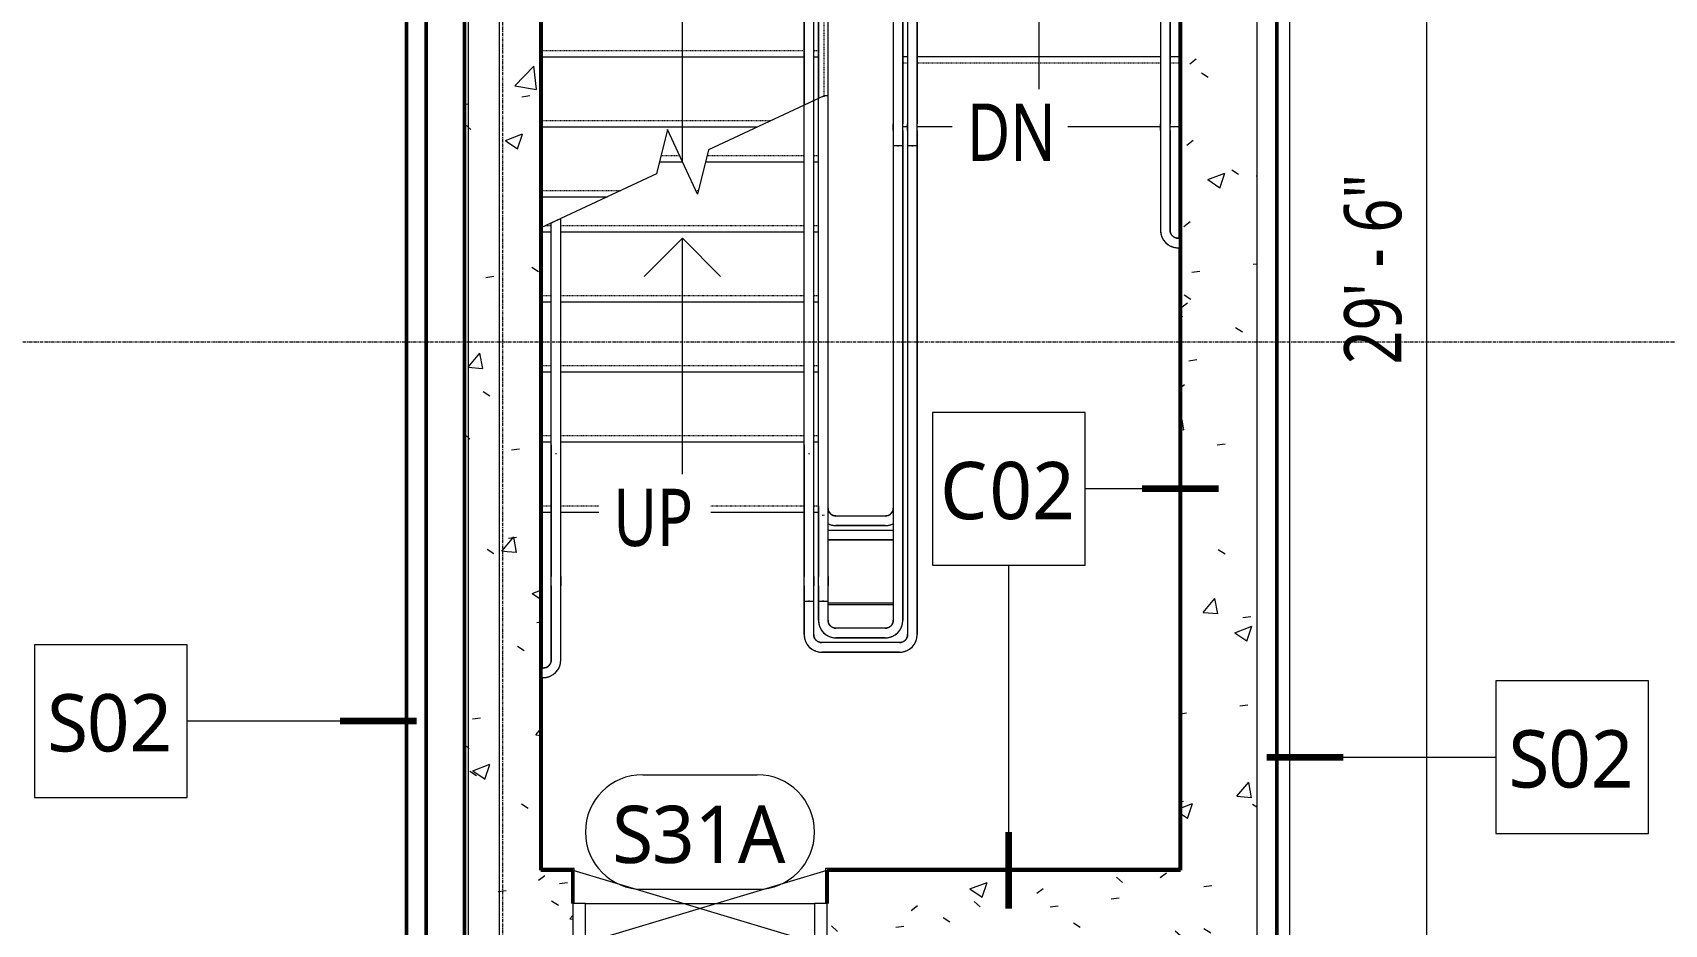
# Model space of a CAD drawing. Header units: inches. Extents: x -1548 to 1644, y -860 to 924.
# Drawn here: x 421.1 to 677.5, y -244 to -104 of the extents above; entities that cross this region are included whole.
import ezdxf

# ---------------------------------------------------------------- set-up
doc = ezdxf.new("R2010")
doc.units = ezdxf.units.IN
doc.header["$MEASUREMENT"] = 0
doc.linetypes.add('Grid Line', pattern=[0.875, 0.5, -0.125, 0.125, -0.125])
doc.linetypes.add('Overhead 1_16_', pattern=[0.101562, 0.0625, -0.039062])
for name, color, linetype, lineweight in [('A-ANNO-DIMS', 211, 'Continuous', 9), ('A-ANNO-DIMS-96', 211, 'Continuous', 9), ('A-DOOR', 31, 'Continuous', 13), ('A-DOOR-FRAM', 31, 'Continuous', 20), ('A-DOOR-IDEN', 31, 'Continuous', 9), ('A-FLOR', 192, 'Continuous', 13), ('A-FLOR-HRAL', 11, 'Continuous', 9), ('A-FLOR-OTLN', 51, 'Continuous', 13), ('A-GENM', 13, 'Continuous', 9), ('A-WALL', 113, 'Continuous', 13), ('A-WALL-IDEN', 211, 'Continuous', 9), ('A-WALL-PATT', 111, 'Continuous', 13), ('E-ARBL-BNDY', 71, 'Continuous', 9), ('S-GRID', 1, 'Continuous', 9), ('S-STRS', 31, 'Continuous', 9), ('S-STRS-ANNO', 31, 'Continuous', 9), ('S-STRS-IDEN', 31, 'Continuous', 9), ('S-STRS-MBND', 31, 'Overhead 1_16_', 9)]:
    doc.layers.add(name, color=color, linetype=linetype, lineweight=lineweight)
doc.styles.add('Trebuchet MS', font='trebuc.ttf', dxfattribs={"width": 0.8, "height": 9})
doc.styles.add('Trebuchet MS_1', font='trebuc.ttf', dxfattribs={"height": 9})
doc.dimstyles.new('Linear_-_3_32__Trebuchet_MS', dxfattribs={"dimscale": 12, "dimtxt": 9.278558, "dimasz": 0.375, "dimexe": 0.5, "dimexo": 0.5, "dimgap": 0.125, "dimtad": 1, "dimdec": 4, "dimrnd": 0.0625, "dimzin": 3, "dimdsep": 46, "dimlunit": 4, "dimtxsty": 'Trebuchet MS', "dimblk1": 'OBLIQUE', "dimblk2": 'OBLIQUE', "dimsah": 1, "dimcen": 0.09, "dimdle": 0.375, "dimazin": 0, "dimtfac": 1, "dimtdec": 4, "dimtix": 1, "dimtmove": 0, "dimatfit": 3, "dimfxl": 1, "dimtvp": 1, "dimfrac": 2, "dimtolj": 1, "dimtzin": 0, "dimarcsym": 2})
pattern_1 = [(50, (0, 0), (27.5427, -2.4099), [2.88, -31.68]), (355, (0, 0), (-5.3278, 28.8843), [2.304, -25.344]), (100.451, (2.295, -0.2), (22.2153, 26.4739), [2.448, -26.924]), (46.184, (0, 7.68), (40.9819, -6.3564), [4.32, -47.52]), (96.636, (3.415, 7.15), (35.8907, 37.4062), [3.671, -40.386]), (351.184, (0, 7.68), (35.891, 37.4062), [3.456, -38.016]), (21, (3.84, 5.76), (22.921, -15.4607), [2.88, -31.68]), (326, (3.84, 5.76), (9.3435, 27.8457), [2.304, -25.344]), (71.451, (5.75, 4.472), (32.2648, 12.3844), [2.448, -26.924]), (37.5, (0, 0), (0.46686, 12.7827), [1.267, -23.77, 1.267, -24.461, -25.44]), (37.5, (0, 0), (0.46686, 12.7827), [-50.765, 1.267, -24.173]), (7.5, (0, 0), (10.1016, 15.1451), [1.267, -13.402, 1.267, -23.194, -9.696]), (7.5, (0, 0), (10.1016, 15.1451), [-39.13, 1.267, -8.429]), (327.5, (-8.563, 0), (20.49916, -0.86578), [1.267, -8.333, 1.267, -28.685, -39.744]), (327.5, (-8.563, 0), (20.49916, -0.86578), [-39.552, 1.267, -38.477]), (317.5, (-12.403, 0), (22.3948, 3.8443), [1.267, -11.213, 1.267, -18.624, -28.224]), (317.5, (-12.403, 0), (22.3948, 3.8443), [-32.371, 1.267, -26.957])]

# ---------------------------------------------------------------- blocks, each defined once
blk = doc.blocks.new('GM_OpeningWall_Type - 40x88-984678-L1')
at = {"layer": 'A-GENM', "color": 7}
for p, q in [((-20, 6), (20, -6)), ((-20, -6), (20, 6))]:
    blk.add_line(p, q, dxfattribs=at)
blk = doc.blocks.new('Snowdon Towers Sample Structural_rvt-1-L1')
at = {"layer": 'A-GENM', "lineweight": 9}
blk.add_blockref('GM_OpeningWall_Type - 40x88-984678-L1', (526, -241.5), dxfattribs=at)
blk = doc.blocks.new('Snowdon Towers Sample Electrical_rvt-1-L1')
at = {"layer": 'E-ARBL-BNDY', "color": 253}
for p, q in [((494.43, 509.5), (494.43, -378.5)), ((489.62, -369.19), (489.62, 506.81)), ((618.69, -317.56), (618.69, 30.44))]:
    blk.add_line(p, q, dxfattribs=at)
blk = doc.blocks.new('Top Rail Type - Top Rail_Internal_-1693776-L1')
at = {"layer": 'A-FLOR-HRAL'}
for p, q in [((544.62, -178.35), (544.62, -178.85)), ((544.62, -178.85), (544.62, -189.37)), ((546.13, -178.85), (546.13, -178.35)), ((546.13, -189.37), (546.13, -178.85)), ((544.62, -190.82), (544.62, -193.25)), ((546.13, -193.25), (546.13, -190.82)), ((545.28, -193.25), (545.47, -193.25))]:
    blk.add_line(p, q, dxfattribs=at)
at = {"layer": 'A-FLOR-HRAL', "flags": 128}
for points in [[(545.51, -179.75), (545.38, -179.77), (545.24, -179.75)], [(544.62, -190.82), (544.62, -190.71), (544.62, -190.6), (544.62, -190.49), (544.62, -190.38), (544.62, -190.27), (544.62, -190.17), (544.62, -190.06), (544.62, -189.95), (544.62, -189.85), (544.62, -189.75), (544.62, -189.65), (544.62, -189.55), (544.62, -189.45), (544.62, -189.37)], [(546.13, -189.37), (546.13, -189.47), (546.13, -189.56), (546.13, -189.66), (546.13, -189.76), (546.13, -189.86), (546.13, -189.97), (546.13, -190.07), (546.13, -190.18), (546.13, -190.29), (546.13, -190.4), (546.13, -190.5), (546.13, -190.61), (546.13, -190.72), (546.13, -190.82)]]:
    blk.add_lwpolyline(points, dxfattribs=at)
blk = doc.blocks.new('Top Rail Type - Top Rail_Internal_-V7-L1')
at = {"layer": 'A-FLOR-HRAL'}
for p, q in [((545.5, -113.87), (544.62, -114.28)), ((544.62, -189.77), (544.62, -114.28)), ((546.13, -113.87), (545.5, -113.87)), ((546.13, -189.77), (546.13, -113.87)), ((544.62, -190.82), (544.62, -189.77)), ((544.62, -193.25), (544.62, -190.82)), ((546.13, -190.82), (546.13, -189.77)), ((546.13, -193.25), (546.13, -190.82)), ((544.62, -193.25), (546.13, -193.25))]:
    blk.add_line(p, q, dxfattribs=at)
blk = doc.blocks.new('Handrail Type - Handrail_Internal_-1693777-L1')
at = {"layer": 'A-FLOR-HRAL', "flags": 128}
for points in [[(544.62, -190.82), (544.62, -190.71), (544.62, -190.6), (544.62, -190.49), (544.62, -190.38), (544.62, -190.27), (544.62, -190.17), (544.62, -190.07)], [(546.13, -189.77), (546.13, -189.86), (546.13, -189.97), (546.13, -190.07)]]:
    blk.add_lwpolyline(points, dxfattribs=at)
blk = doc.blocks.new('Handrail Type - Handrail_Internal_-V8-L1')
at = {"layer": 'A-FLOR-HRAL'}
for p, q in [((545.5, -113.87), (544.62, -114.28)), ((546.13, -113.87), (545.5, -113.87)), ((544.62, -190.82), (544.62, -190.06)), ((546.13, -190.06), (546.13, -189.77))]:
    blk.add_line(p, q, dxfattribs=at)
blk = doc.blocks.new('Handrail Type - Handrail_Internal_-1693778-L1')
at = {"layer": 'A-FLOR-HRAL'}
for p, q in [((542.38, -168.67), (542.38, -178.85)), ((543.88, -178.85), (543.88, -168.67)), ((543.2, -170.09), (543.05, -170.09)), ((542.38, -178.85), (542.38, -189.37)), ((543.88, -189.37), (543.88, -178.85)), ((542.38, -190.82), (542.38, -193.25)), ((543.88, -193.25), (543.88, -190.82)), ((543.03, -193.25), (543.22, -193.25))]:
    blk.add_line(p, q, dxfattribs=at)
at = {"layer": 'A-FLOR-HRAL', "flags": 128}
for points in [[(542.38, -190.82), (542.38, -190.71), (542.38, -190.6), (542.38, -190.49), (542.38, -190.38), (542.38, -190.27), (542.38, -190.17), (542.38, -190.06), (542.38, -189.95), (542.38, -189.85), (542.38, -189.75), (542.38, -189.65), (542.38, -189.55), (542.38, -189.45), (542.38, -189.37)], [(543.88, -189.37), (543.88, -189.47), (543.88, -189.56), (543.88, -189.66), (543.88, -189.76), (543.88, -189.86), (543.88, -189.97), (543.88, -190.07), (543.88, -190.18), (543.88, -190.29), (543.88, -190.4), (543.88, -190.5), (543.88, -190.61), (543.88, -190.72), (543.88, -190.82)]]:
    blk.add_lwpolyline(points, dxfattribs=at)
blk = doc.blocks.new('Handrail Type - Handrail_Internal_-V9-L1')
at = {"layer": 'A-FLOR-HRAL'}
for p, q in [((543.88, -114.63), (542.38, -115.33)), ((542.38, -189.77), (542.38, -115.33)), ((543.88, -189.77), (543.88, -114.63)), ((542.38, -190.82), (542.38, -189.77)), ((542.38, -193.25), (542.38, -190.82)), ((543.88, -190.82), (543.88, -189.77)), ((543.88, -193.25), (543.88, -190.82)), ((542.38, -193.25), (543.88, -193.25))]:
    blk.add_line(p, q, dxfattribs=at)
blk = doc.blocks.new('Handrail Type - Handrail_Internal_-1693809-L1')
at = {"layer": 'A-FLOR-HRAL'}
for p, q in [((502.63, -168.67), (502.63, -178.85)), ((504.13, -178.85), (504.13, -168.67)), ((503.45, -170.09), (503.3, -170.09)), ((502.63, -178.85), (502.63, -189.37)), ((504.13, -189.37), (504.13, -178.85)), ((502.63, -190.82), (502.63, -202.5)), ((504.13, -202.5), (504.13, -190.82)), ((501.12, -204.41), (501.12, -204.59)), ((501.38, -203.75), (501.12, -203.75)), ((501.12, -205.25), (501.38, -205.25))]:
    blk.add_line(p, q, dxfattribs=at)
at = {"layer": 'A-FLOR-HRAL', "flags": 128}
for points in [[(502.63, -190.82), (502.63, -190.71), (502.63, -190.6), (502.63, -190.49), (502.63, -190.38), (502.63, -190.27), (502.63, -190.17), (502.63, -190.06), (502.63, -189.95), (502.63, -189.85), (502.63, -189.75), (502.63, -189.65), (502.63, -189.55), (502.63, -189.45), (502.63, -189.37)], [(504.13, -189.37), (504.13, -189.47), (504.13, -189.56), (504.13, -189.66), (504.13, -189.76), (504.13, -189.86), (504.13, -189.97), (504.13, -190.07), (504.13, -190.18), (504.13, -190.29), (504.13, -190.4), (504.13, -190.5), (504.13, -190.61), (504.13, -190.72), (504.13, -190.82)], [(502.63, -202.5), (502.62, -202.55), (502.62, -202.6), (502.62, -202.65), (502.61, -202.7), (502.6, -202.75), (502.59, -202.8), (502.58, -202.85), (502.56, -202.89), (502.54, -202.94), (502.53, -202.99), (502.51, -203.03), (502.48, -203.08), (502.46, -203.12), (502.43, -203.16), (502.41, -203.21), (502.38, -203.25), (502.35, -203.29), (502.31, -203.32), (502.28, -203.36), (502.25, -203.4), (502.21, -203.43), (502.17, -203.46), (502.13, -203.49), (502.09, -203.52), (502.05, -203.55), (502.01, -203.58), (501.96, -203.6), (501.92, -203.63), (501.87, -203.65), (501.83, -203.67), (501.78, -203.68), (501.73, -203.7), (501.69, -203.71), (501.64, -203.72), (501.59, -203.73), (501.54, -203.74), (501.49, -203.74), (501.44, -203.75), (501.39, -203.75), (501.38, -203.75)], [(501.38, -205.25), (501.48, -205.25), (501.59, -205.24), (501.7, -205.23), (501.81, -205.21), (501.92, -205.2), (502.03, -205.17), (502.13, -205.14), (502.24, -205.11), (502.34, -205.07), (502.45, -205.03), (502.55, -204.99), (502.64, -204.94), (502.74, -204.89), (502.84, -204.83), (502.93, -204.77), (503.02, -204.71), (503.1, -204.64), (503.19, -204.57), (503.27, -204.49), (503.35, -204.42), (503.42, -204.34), (503.49, -204.25), (503.56, -204.17), (503.63, -204.08), (503.69, -203.99), (503.75, -203.89), (503.8, -203.8), (503.85, -203.7), (503.9, -203.6), (503.94, -203.5), (503.98, -203.39), (504.01, -203.29), (504.04, -203.18), (504.06, -203.08), (504.08, -202.97), (504.1, -202.86), (504.11, -202.75), (504.12, -202.64), (504.12, -202.53), (504.13, -202.5)]]:
    blk.add_lwpolyline(points, dxfattribs=at)
blk = doc.blocks.new('Handrail Type - Handrail_Internal_-V10-L1')
at = {"layer": 'A-FLOR-HRAL'}
for p, q in [((504.12, -133.17), (502.62, -133.87)), ((504.12, -189.77), (504.12, -133.17)), ((502.62, -189.77), (502.62, -133.87)), ((502.62, -190.82), (502.62, -189.77)), ((502.62, -202.5), (502.62, -190.82)), ((504.12, -190.82), (504.12, -189.77)), ((504.12, -202.5), (504.12, -190.82)), ((501.12, -203.75), (501.12, -205.25)), ((501.12, -203.75), (501.38, -203.75)), ((501.12, -205.25), (501.38, -205.25))]:
    blk.add_line(p, q, dxfattribs=at)
for radius in [2.75, 1.25]:
    blk.add_arc((501.38, -202.5), radius, 270, 0, dxfattribs=at)
blk = doc.blocks.new('Top Rail Type - Top Rail_Internal_-1693780-L1')
at = {"layer": 'A-FLOR-HRAL'}
for p, q in [((556.37, -121.75), (556.37, -124.75)), ((557.22, -121.75), (557.03, -121.75)), ((557.88, -124.75), (557.88, -121.75)), ((556.37, -124.75), (556.37, -196.25)), ((557.88, -196.25), (557.88, -124.75)), ((544.62, -193.25), (544.62, -196.25)), ((545.47, -193.25), (545.28, -193.25)), ((546.13, -196.25), (546.13, -193.25)), ((555.13, -197.5), (547.37, -197.5)), ((547.37, -199), (555.13, -199))]:
    blk.add_line(p, q, dxfattribs=at)
at = {"layer": 'A-FLOR-HRAL', "flags": 128}
for points in [[(544.62, -196.25), (544.63, -196.36), (544.63, -196.47), (544.64, -196.58), (544.66, -196.69), (544.68, -196.8), (544.7, -196.9), (544.73, -197.01), (544.76, -197.12), (544.8, -197.22), (544.84, -197.32), (544.89, -197.42), (544.94, -197.52), (544.99, -197.62), (545.05, -197.71), (545.11, -197.8), (545.17, -197.89), (545.24, -197.98), (545.31, -198.06), (545.38, -198.14), (545.46, -198.22), (545.54, -198.3), (545.62, -198.37), (545.71, -198.44), (545.8, -198.5), (545.89, -198.56), (545.98, -198.62), (546.08, -198.68), (546.18, -198.73), (546.28, -198.77), (546.38, -198.81), (546.48, -198.85), (546.59, -198.88), (546.69, -198.91), (546.8, -198.94), (546.91, -198.96), (547.02, -198.98), (547.13, -198.99), (547.24, -199), (547.35, -199), (547.37, -199)], [(547.37, -197.5), (547.33, -197.5), (547.28, -197.5), (547.23, -197.49), (547.18, -197.48), (547.13, -197.48), (547.08, -197.46), (547.03, -197.45), (546.98, -197.44), (546.93, -197.42), (546.89, -197.4), (546.84, -197.38), (546.8, -197.36), (546.75, -197.33), (546.71, -197.31), (546.67, -197.28), (546.63, -197.25), (546.59, -197.22), (546.55, -197.19), (546.51, -197.16), (546.48, -197.12), (546.44, -197.08), (546.41, -197.05), (546.38, -197.01), (546.35, -196.97), (546.32, -196.93), (546.3, -196.88), (546.27, -196.84), (546.25, -196.79), (546.23, -196.75), (546.21, -196.7), (546.19, -196.66), (546.18, -196.61), (546.16, -196.56), (546.15, -196.51), (546.14, -196.46), (546.14, -196.41), (546.13, -196.36), (546.13, -196.31), (546.13, -196.26), (546.13, -196.25)], [(556.37, -196.25), (556.37, -196.3), (556.37, -196.35), (556.37, -196.4), (556.36, -196.45), (556.35, -196.5), (556.34, -196.55), (556.33, -196.6), (556.31, -196.64), (556.29, -196.69), (556.28, -196.74), (556.26, -196.78), (556.23, -196.83), (556.21, -196.87), (556.18, -196.91), (556.16, -196.96), (556.13, -197), (556.1, -197.04), (556.06, -197.07), (556.03, -197.11), (556, -197.15), (555.96, -197.18), (555.92, -197.21), (555.88, -197.24), (555.84, -197.27), (555.8, -197.3), (555.76, -197.33), (555.71, -197.35), (555.67, -197.38), (555.62, -197.4), (555.58, -197.42), (555.53, -197.43), (555.48, -197.45), (555.44, -197.46), (555.39, -197.47), (555.34, -197.48), (555.29, -197.49), (555.24, -197.49), (555.19, -197.5), (555.14, -197.5), (555.13, -197.5)], [(555.13, -199), (555.23, -199), (555.34, -198.99), (555.45, -198.98), (555.56, -198.96), (555.67, -198.95), (555.78, -198.92), (555.88, -198.89), (555.99, -198.86), (556.09, -198.82), (556.2, -198.78), (556.3, -198.74), (556.39, -198.69), (556.49, -198.64), (556.59, -198.58), (556.68, -198.52), (556.77, -198.46), (556.85, -198.39), (556.94, -198.32), (557.02, -198.24), (557.1, -198.17), (557.17, -198.09), (557.24, -198), (557.31, -197.92), (557.38, -197.83), (557.44, -197.74), (557.5, -197.64), (557.55, -197.55), (557.6, -197.45), (557.65, -197.35), (557.69, -197.25), (557.73, -197.14), (557.76, -197.04), (557.79, -196.93), (557.81, -196.83), (557.83, -196.72), (557.85, -196.61), (557.86, -196.5), (557.87, -196.39), (557.87, -196.28), (557.88, -196.25)]]:
    blk.add_lwpolyline(points, dxfattribs=at)
blk = doc.blocks.new('Top Rail Type - Top Rail_Internal_-V11-L1')
at = {"layer": 'A-FLOR-HRAL'}
for p, q in [((557.875, -121.75), (556.375, -121.75)), ((556.375, -121.75), (556.375, -124.75)), ((557.875, -121.75), (557.875, -124.75)), ((556.375, -124.75), (556.375, -196.25)), ((557.875, -124.75), (557.875, -196.25)), ((544.625, -193.25), (546.125, -193.25)), ((544.625, -196.25), (544.625, -193.25)), ((546.125, -196.25), (546.125, -193.25)), ((555.125, -197.5), (547.375, -197.5)), ((555.125, -199), (547.375, -199))]:
    blk.add_line(p, q, dxfattribs=at)
for centre, radius, start, end in [((547.375, -196.25), 2.75, 180, 270), ((547.375, -196.25), 1.25, 180, 270), ((555.125, -196.25), 1.25, 270, 0), ((555.125, -196.25), 2.75, 270, 360)]:
    blk.add_arc(centre, radius, start, end, dxfattribs=at)
blk = doc.blocks.new('Handrail Type - Handrail_Internal_-1693781-L1')
at = {"layer": 'A-FLOR-HRAL', "flags": 128}
for points in [[(544.62, -196.25), (544.63, -196.36), (544.63, -196.47), (544.64, -196.58), (544.66, -196.69), (544.68, -196.8), (544.7, -196.9), (544.73, -197.01), (544.76, -197.12), (544.8, -197.22), (544.84, -197.32), (544.89, -197.42), (544.94, -197.52), (544.99, -197.62), (545.05, -197.71), (545.11, -197.8), (545.17, -197.89), (545.24, -197.98), (545.31, -198.06), (545.38, -198.14), (545.46, -198.22), (545.54, -198.3), (545.62, -198.37), (545.71, -198.44), (545.8, -198.5), (545.89, -198.56), (545.98, -198.62), (546.08, -198.68), (546.18, -198.73), (546.28, -198.77), (546.38, -198.81), (546.48, -198.85), (546.59, -198.88), (546.69, -198.91), (546.8, -198.94), (546.91, -198.96), (547.02, -198.98), (547.13, -198.99), (547.24, -199), (547.35, -199)], [(555.13, -199), (555.23, -199), (555.34, -198.99), (555.45, -198.98), (555.56, -198.96), (555.67, -198.95), (555.78, -198.92), (555.88, -198.89), (555.99, -198.86), (556.09, -198.82), (556.2, -198.78), (556.3, -198.74), (556.39, -198.69), (556.49, -198.64), (556.59, -198.58), (556.68, -198.52), (556.77, -198.46), (556.85, -198.39), (556.94, -198.32), (557.02, -198.24), (557.1, -198.17), (557.17, -198.09), (557.24, -198), (557.31, -197.92), (557.38, -197.83), (557.44, -197.74), (557.5, -197.64), (557.55, -197.55), (557.6, -197.45), (557.65, -197.35), (557.69, -197.25), (557.73, -197.14), (557.76, -197.04), (557.79, -196.93), (557.81, -196.83), (557.83, -196.72), (557.85, -196.61), (557.86, -196.5), (557.87, -196.39), (557.87, -196.28)]]:
    blk.add_lwpolyline(points, dxfattribs=at)
blk = doc.blocks.new('Handrail Type - Handrail_Internal_-1693782-L1')
at = {"layer": 'A-FLOR-HRAL'}
for p, q in [((558.62, -121.75), (558.62, -124.75)), ((559.47, -121.75), (559.28, -121.75)), ((560.12, -124.75), (560.12, -121.75)), ((558.62, -124.75), (558.62, -198.5)), ((560.12, -198.5), (560.12, -124.75)), ((542.38, -193.25), (542.38, -196.25)), ((543.22, -193.25), (543.03, -193.25)), ((543.88, -196.25), (543.88, -193.25)), ((542.38, -196.25), (542.38, -198.5)), ((543.88, -198.5), (543.88, -196.25)), ((557.37, -199.75), (545.13, -199.75)), ((545.13, -201.25), (557.37, -201.25))]:
    blk.add_line(p, q, dxfattribs=at)
at = {"layer": 'A-FLOR-HRAL', "flags": 128}
for points in [[(542.38, -198.5), (542.38, -198.61), (542.38, -198.72), (542.39, -198.83), (542.41, -198.94), (542.43, -199.05), (542.45, -199.15), (542.48, -199.26), (542.51, -199.37), (542.55, -199.47), (542.59, -199.57), (542.64, -199.67), (542.69, -199.77), (542.74, -199.87), (542.8, -199.96), (542.86, -200.05), (542.92, -200.14), (542.99, -200.23), (543.06, -200.31), (543.13, -200.39), (543.21, -200.47), (543.29, -200.55), (543.37, -200.62), (543.46, -200.69), (543.55, -200.75), (543.64, -200.81), (543.73, -200.87), (543.83, -200.93), (543.93, -200.98), (544.03, -201.02), (544.13, -201.06), (544.23, -201.1), (544.34, -201.13), (544.44, -201.16), (544.55, -201.19), (544.66, -201.21), (544.77, -201.23), (544.88, -201.24), (544.99, -201.25), (545.1, -201.25), (545.13, -201.25)], [(545.13, -199.75), (545.08, -199.75), (545.03, -199.75), (544.98, -199.74), (544.93, -199.73), (544.88, -199.73), (544.83, -199.71), (544.78, -199.7), (544.73, -199.69), (544.68, -199.67), (544.64, -199.65), (544.59, -199.63), (544.55, -199.61), (544.5, -199.58), (544.46, -199.56), (544.42, -199.53), (544.38, -199.5), (544.34, -199.47), (544.3, -199.44), (544.26, -199.41), (544.23, -199.37), (544.19, -199.33), (544.16, -199.3), (544.13, -199.26), (544.1, -199.22), (544.07, -199.18), (544.05, -199.13), (544.02, -199.09), (544, -199.04), (543.98, -199), (543.96, -198.95), (543.94, -198.91), (543.93, -198.86), (543.91, -198.81), (543.9, -198.76), (543.89, -198.71), (543.89, -198.66), (543.88, -198.61), (543.88, -198.56), (543.88, -198.51), (543.88, -198.5)], [(558.62, -198.5), (558.62, -198.55), (558.62, -198.6), (558.62, -198.65), (558.61, -198.7), (558.6, -198.75), (558.59, -198.8), (558.58, -198.85), (558.56, -198.89), (558.54, -198.94), (558.53, -198.99), (558.51, -199.03), (558.48, -199.08), (558.46, -199.12), (558.43, -199.16), (558.41, -199.21), (558.38, -199.25), (558.35, -199.29), (558.31, -199.32), (558.28, -199.36), (558.25, -199.4), (558.21, -199.43), (558.17, -199.46), (558.13, -199.49), (558.09, -199.52), (558.05, -199.55), (558.01, -199.58), (557.96, -199.6), (557.92, -199.63), (557.87, -199.65), (557.83, -199.67), (557.78, -199.68), (557.73, -199.7), (557.69, -199.71), (557.64, -199.72), (557.59, -199.73), (557.54, -199.74), (557.49, -199.74), (557.44, -199.75), (557.39, -199.75), (557.37, -199.75)], [(557.37, -201.25), (557.48, -201.25), (557.59, -201.24), (557.7, -201.23), (557.81, -201.21), (557.92, -201.2), (558.03, -201.17), (558.13, -201.14), (558.24, -201.11), (558.34, -201.07), (558.45, -201.03), (558.55, -200.99), (558.64, -200.94), (558.74, -200.89), (558.84, -200.83), (558.93, -200.77), (559.02, -200.71), (559.1, -200.64), (559.19, -200.57), (559.27, -200.49), (559.35, -200.42), (559.42, -200.34), (559.49, -200.25), (559.56, -200.17), (559.63, -200.08), (559.69, -199.99), (559.75, -199.89), (559.8, -199.8), (559.85, -199.7), (559.9, -199.6), (559.94, -199.5), (559.98, -199.39), (560.01, -199.29), (560.04, -199.18), (560.06, -199.08), (560.08, -198.97), (560.1, -198.86), (560.11, -198.75), (560.12, -198.64), (560.12, -198.53), (560.12, -198.5)]]:
    blk.add_lwpolyline(points, dxfattribs=at)
blk = doc.blocks.new('Handrail Type - Handrail_Internal_-V12-L1')
at = {"layer": 'A-FLOR-HRAL'}
for p, q in [((559.367, -121.75), (558.625, -121.75)), ((558.625, -121.75), (558.625, -124.75)), ((560.125, -121.75), (559.375, -121.75)), ((560.125, -121.75), (560.125, -124.75)), ((558.625, -124.75), (558.625, -198.5)), ((560.125, -124.75), (560.125, -198.5)), ((542.375, -193.25), (543.875, -193.25)), ((542.375, -196.25), (542.375, -193.25)), ((543.875, -196.25), (543.875, -193.25)), ((542.375, -198.5), (542.375, -196.25)), ((543.875, -198.5), (543.875, -196.25)), ((557.375, -199.75), (545.125, -199.75)), ((557.375, -201.25), (545.125, -201.25))]:
    blk.add_line(p, q, dxfattribs=at)
for centre, radius, start, end in [((545.125, -198.5), 2.75, 180, 270), ((545.125, -198.5), 1.25, 180, 270), ((557.375, -198.5), 1.25, 270, 0), ((557.375, -198.5), 2.75, 270, 0)]:
    blk.add_arc(centre, radius, start, end, dxfattribs=at)
blk = doc.blocks.new('Top Rail Type - Top Rail_Internal_-1693787-L1')
at = {"layer": 'A-FLOR-HRAL'}
for p, q in [((544.62, -41.84), (544.62, -114.28)), ((546.12, -113.87), (546.12, -41.84)), ((556.37, -42.15), (556.37, -118.66)), ((557.87, -118.66), (557.87, -42.15)), ((556.37, -118.66), (556.37, -119.32)), ((556.37, -119.32), (556.37, -121.75)), ((557.87, -121.75), (557.87, -119.32)), ((557.03, -121.75), (557.22, -121.75)), ((555.12, -179.88), (547.37, -179.88)), ((547.37, -181.38), (555.12, -181.38))]:
    blk.add_line(p, q, dxfattribs=at)
at = {"layer": 'A-FLOR-HRAL', "flags": 128}
for points in [[(556.37, -118.66), (556.37, -118.7), (556.37, -118.75), (556.37, -118.79), (556.37, -118.84), (556.37, -118.89), (556.37, -118.93), (556.37, -118.98), (556.37, -119.03), (556.37, -119.08), (556.37, -119.13), (556.37, -119.18), (556.37, -119.23), (556.37, -119.28), (556.37, -119.32)], [(557.87, -119.32), (557.87, -119.27), (557.87, -119.22), (557.87, -119.17), (557.87, -119.12), (557.87, -119.07), (557.87, -119.02), (557.87, -118.97), (557.87, -118.93), (557.87, -118.88), (557.87, -118.83), (557.87, -118.79), (557.87, -118.74), (557.87, -118.7), (557.87, -118.66)], [(547.37, -179.88), (547.33, -179.87), (547.28, -179.87), (547.23, -179.87), (547.18, -179.86), (547.13, -179.85), (547.08, -179.84), (547.03, -179.83), (546.98, -179.81), (546.93, -179.79), (546.89, -179.78), (546.84, -179.76), (546.8, -179.73), (546.75, -179.71), (546.71, -179.68), (546.67, -179.66), (546.63, -179.63), (546.59, -179.6), (546.55, -179.56), (546.51, -179.53), (546.48, -179.5), (546.44, -179.46), (546.41, -179.42), (546.38, -179.38), (546.35, -179.34), (546.32, -179.3), (546.3, -179.26), (546.27, -179.21), (546.25, -179.17), (546.23, -179.12), (546.21, -179.08), (546.19, -179.03), (546.18, -178.98), (546.16, -178.94), (546.15, -178.89), (546.14, -178.84), (546.14, -178.79), (546.13, -178.74), (546.13, -178.69), (546.12, -178.64)], [(556.37, -178.63), (556.37, -178.67), (556.37, -178.72), (556.37, -178.77), (556.36, -178.82), (556.35, -178.87), (556.34, -178.92), (556.33, -178.97), (556.31, -179.02), (556.29, -179.07), (556.28, -179.11), (556.26, -179.16), (556.23, -179.2), (556.21, -179.25), (556.18, -179.29), (556.16, -179.33), (556.13, -179.37), (556.1, -179.41), (556.06, -179.45), (556.03, -179.49), (556, -179.52), (555.96, -179.56), (555.92, -179.59), (555.88, -179.62), (555.84, -179.65), (555.8, -179.68), (555.76, -179.7), (555.71, -179.73), (555.67, -179.75), (555.62, -179.77), (555.58, -179.79), (555.53, -179.81), (555.48, -179.82), (555.44, -179.84), (555.39, -179.85), (555.34, -179.86), (555.29, -179.86), (555.24, -179.87), (555.19, -179.87), (555.14, -179.88), (555.12, -179.88)], [(546.12, -181.07), (546.18, -181.1), (546.28, -181.15), (546.38, -181.19), (546.48, -181.23), (546.59, -181.26), (546.69, -181.29), (546.8, -181.31), (546.91, -181.33), (547.02, -181.35), (547.13, -181.36), (547.24, -181.37), (547.35, -181.37), (547.37, -181.38)], [(555.12, -181.38), (555.23, -181.37), (555.34, -181.37), (555.45, -181.36), (555.56, -181.34), (555.67, -181.32), (555.78, -181.3), (555.88, -181.27), (555.99, -181.24), (556.09, -181.2), (556.2, -181.16), (556.3, -181.11), (556.34, -181.09)]]:
    blk.add_lwpolyline(points, dxfattribs=at)
blk = doc.blocks.new('Top Rail Type - Top Rail_Internal_-V64-L1')
at = {"layer": 'A-FLOR-HRAL'}
for p, q in [((556.37, -31.23), (556.37, -118.27)), ((557.87, -31.23), (557.87, -118.27)), ((544.62, -114.28), (544.62, -42.23)), ((546.12, -113.87), (546.12, -42.23)), ((556.37, -119.32), (556.37, -118.27)), ((556.37, -118.66), (556.37, -119.32)), ((556.37, -119.32), (556.37, -121.75)), ((557.87, -119.32), (557.87, -118.27)), ((557.87, -119.32), (557.87, -121.75)), ((557.87, -121.75), (556.37, -121.75)), ((555.12, -179.88), (547.37, -179.88)), ((555.12, -181.38), (547.37, -181.38))]:
    blk.add_line(p, q, dxfattribs=at)
for centre, radius, start, end in [((547.37, -178.63), 1.25, 180, 270), ((555.12, -178.63), 1.25, 270, 0), ((547.37, -178.63), 2.75, 242.5161, 270), ((555.12, -178.63), 2.75, 270, 296.6811)]:
    blk.add_arc(centre, radius, start, end, dxfattribs=at)
blk = doc.blocks.new('Handrail Type - Handrail_Internal_-1693788-L1')
at = {"layer": 'A-FLOR-HRAL', "flags": 128}
for points in [[(556.37, -118.75), (556.37, -118.79), (556.37, -118.84), (556.37, -118.89), (556.37, -118.93), (556.37, -118.98), (556.37, -119.03), (556.37, -119.08), (556.37, -119.13), (556.37, -119.18), (556.37, -119.23), (556.37, -119.28)], [(557.88, -119.32), (557.88, -119.27), (557.88, -119.22), (557.88, -119.17), (557.88, -119.12), (557.88, -119.07), (557.88, -119.02), (557.88, -118.97), (557.88, -118.93), (557.88, -118.88), (557.88, -118.83), (557.88, -118.79), (557.88, -118.74)], [(546.13, -181.07), (546.18, -181.1), (546.28, -181.15), (546.38, -181.19), (546.48, -181.23), (546.59, -181.26), (546.69, -181.29), (546.8, -181.31), (546.91, -181.33), (547.02, -181.35), (547.13, -181.36), (547.24, -181.37), (547.35, -181.37)], [(555.12, -181.38), (555.23, -181.37), (555.34, -181.37), (555.45, -181.36), (555.56, -181.34), (555.67, -181.32), (555.78, -181.3), (555.88, -181.27), (555.99, -181.24), (556.09, -181.2), (556.2, -181.16), (556.3, -181.11), (556.34, -181.09)]]:
    blk.add_lwpolyline(points, dxfattribs=at)
blk = doc.blocks.new('Handrail Type - Handrail_Internal_-V65-L1')
at = {"layer": 'A-FLOR-HRAL'}
for p, q in [((557.87, -30.18), (557.87, -30.94)), ((556.37, -30.94), (556.37, -31.23)), ((544.62, -41.18), (544.62, -41.84)), ((546.12, -41.18), (546.12, -41.84)), ((556.37, -119.32), (556.37, -118.66)), ((557.87, -119.32), (557.87, -118.66))]:
    blk.add_line(p, q, dxfattribs=at)
blk = doc.blocks.new('Handrail Type - Handrail_Internal_-1693789-L1')
at = {"layer": 'A-FLOR-HRAL'}
for p, q in [((542.37, -41.84), (542.37, -115.33)), ((543.87, -114.63), (543.87, -41.84)), ((558.62, -42.15), (558.62, -118.66)), ((560.12, -118.66), (560.12, -42.15)), ((558.62, -119.32), (558.62, -121.75)), ((560.12, -121.75), (560.12, -119.32)), ((559.28, -121.75), (559.47, -121.75)), ((556.34, -182.13), (546.13, -182.13)), ((546.13, -183.63), (556.34, -183.63))]:
    blk.add_line(p, q, dxfattribs=at)
at = {"layer": 'A-FLOR-HRAL', "flags": 128}
for points in [[(558.62, -118.66), (558.62, -118.7), (558.62, -118.75), (558.62, -118.79), (558.62, -118.84), (558.62, -118.89), (558.62, -118.93), (558.62, -118.98), (558.62, -119.03), (558.62, -119.08), (558.62, -119.13), (558.62, -119.18), (558.62, -119.23), (558.62, -119.28), (558.62, -119.32)], [(560.12, -119.32), (560.12, -119.27), (560.12, -119.22), (560.12, -119.17), (560.12, -119.12), (560.12, -119.07), (560.12, -119.02), (560.12, -118.97), (560.12, -118.93), (560.12, -118.88), (560.12, -118.83), (560.12, -118.79), (560.12, -118.74), (560.12, -118.7), (560.12, -118.66)]]:
    blk.add_lwpolyline(points, dxfattribs=at)
blk = doc.blocks.new('Handrail Type - Handrail_Internal_-V66-L1')
at = {"layer": 'A-FLOR-HRAL'}
for p, q in [((558.62, -31.23), (558.62, -118.27)), ((560.12, -31.23), (560.12, -118.27)), ((542.37, -115.33), (542.37, -42.23)), ((543.87, -114.63), (543.87, -42.23)), ((558.62, -119.32), (558.62, -118.27)), ((558.62, -119.32), (558.62, -121.75)), ((560.12, -119.32), (560.12, -118.27)), ((560.12, -119.32), (560.12, -121.75)), ((559.37, -121.75), (558.62, -121.75)), ((560.12, -121.75), (559.38, -121.75)), ((556.34, -182.13), (546.13, -182.13)), ((556.34, -183.63), (546.13, -183.63))]:
    blk.add_line(p, q, dxfattribs=at)
blk = doc.blocks.new('Handrail Type - Handrail_Internal_-1693860-L1')
at = {"layer": 'A-FLOR-HRAL'}
for p, q in [((601.37, -19.75), (601.12, -19.75)), ((601.37, -20.59), (601.37, -20.41)), ((598.37, -22.5), (598.37, -34.18)), ((599.88, -34.18), (599.88, -22.5)), ((601.12, -21.25), (601.37, -21.25)), ((598.37, -35.63), (598.37, -46.15)), ((599.88, -46.15), (599.88, -35.63)), ((598.37, -46.15), (598.37, -118.66)), ((599.88, -118.66), (599.88, -46.15)), ((598.37, -119.32), (598.37, -122.75)), ((599.88, -122.75), (599.88, -119.32)), ((598.37, -122.75), (598.37, -135)), ((599.88, -135), (599.88, -122.75)), ((601.37, -136.25), (601.12, -136.25)), ((601.12, -137.75), (601.37, -137.75)), ((601.37, -137.09), (601.37, -136.91))]:
    blk.add_line(p, q, dxfattribs=at)
at = {"layer": 'A-FLOR-HRAL', "flags": 128}
for points in [[(601.12, -19.75), (601.02, -19.75), (600.91, -19.76), (600.8, -19.77), (600.69, -19.79), (600.58, -19.8), (600.47, -19.83), (600.37, -19.86), (600.26, -19.89), (600.16, -19.93), (600.05, -19.97), (599.95, -20.01), (599.86, -20.06), (599.76, -20.11), (599.66, -20.17), (599.57, -20.23), (599.48, -20.29), (599.4, -20.36), (599.31, -20.43), (599.23, -20.51), (599.15, -20.58), (599.08, -20.66), (599.01, -20.75), (598.94, -20.83), (598.87, -20.92), (598.81, -21.01), (598.75, -21.11), (598.7, -21.2), (598.65, -21.3), (598.6, -21.4), (598.56, -21.5), (598.52, -21.61), (598.49, -21.71), (598.46, -21.82), (598.44, -21.92), (598.42, -22.03), (598.4, -22.14), (598.39, -22.25), (598.38, -22.36), (598.38, -22.47), (598.37, -22.5)], [(599.88, -22.5), (599.88, -22.45), (599.88, -22.4), (599.88, -22.35), (599.89, -22.3), (599.9, -22.25), (599.91, -22.2), (599.92, -22.15), (599.94, -22.11), (599.96, -22.06), (599.97, -22.01), (599.99, -21.97), (600.02, -21.92), (600.04, -21.88), (600.07, -21.84), (600.09, -21.79), (600.12, -21.75), (600.15, -21.71), (600.19, -21.68), (600.22, -21.64), (600.25, -21.6), (600.29, -21.57), (600.33, -21.54), (600.37, -21.51), (600.41, -21.48), (600.45, -21.45), (600.49, -21.42), (600.54, -21.4), (600.58, -21.37), (600.63, -21.35), (600.67, -21.33), (600.72, -21.32), (600.77, -21.3), (600.81, -21.29), (600.86, -21.28), (600.91, -21.27), (600.96, -21.26), (601.01, -21.26), (601.06, -21.25), (601.11, -21.25), (601.12, -21.25)], [(598.37, -35.63), (598.37, -35.53), (598.37, -35.44), (598.37, -35.34), (598.37, -35.24), (598.37, -35.14), (598.37, -35.03), (598.37, -34.93), (598.37, -34.82), (598.37, -34.71), (598.37, -34.6), (598.37, -34.5), (598.37, -34.39), (598.37, -34.28), (598.37, -34.18)], [(599.88, -34.18), (599.88, -34.29), (599.88, -34.4), (599.88, -34.51), (599.88, -34.62), (599.88, -34.73), (599.88, -34.83), (599.88, -34.94), (599.88, -35.05), (599.88, -35.15), (599.88, -35.25), (599.88, -35.35), (599.88, -35.45), (599.88, -35.55), (599.88, -35.63)], [(598.37, -118.66), (598.37, -118.7), (598.37, -118.75), (598.37, -118.79), (598.37, -118.84), (598.37, -118.89), (598.37, -118.93), (598.37, -118.98), (598.37, -119.03), (598.37, -119.08), (598.37, -119.13), (598.37, -119.18), (598.37, -119.23), (598.37, -119.28), (598.37, -119.32)], [(599.88, -119.32), (599.88, -119.27), (599.88, -119.22), (599.88, -119.17), (599.88, -119.12), (599.88, -119.07), (599.88, -119.02), (599.88, -118.97), (599.88, -118.93), (599.88, -118.88), (599.88, -118.83), (599.88, -118.79), (599.88, -118.74), (599.88, -118.7), (599.88, -118.66)], [(598.37, -135), (598.38, -135.11), (598.38, -135.22), (598.39, -135.33), (598.41, -135.44), (598.43, -135.55), (598.45, -135.65), (598.48, -135.76), (598.51, -135.87), (598.55, -135.97), (598.59, -136.07), (598.64, -136.17), (598.69, -136.27), (598.74, -136.37), (598.8, -136.46), (598.86, -136.55), (598.92, -136.64), (598.99, -136.73), (599.06, -136.81), (599.13, -136.89), (599.21, -136.97), (599.29, -137.05), (599.37, -137.12), (599.46, -137.19), (599.55, -137.25), (599.64, -137.31), (599.73, -137.37), (599.83, -137.43), (599.93, -137.48), (600.03, -137.52), (600.13, -137.56), (600.23, -137.6), (600.34, -137.63), (600.44, -137.66), (600.55, -137.69), (600.66, -137.71), (600.77, -137.73), (600.88, -137.74), (600.99, -137.75), (601.1, -137.75), (601.12, -137.75)], [(601.12, -136.25), (601.08, -136.25), (601.03, -136.25), (600.98, -136.24), (600.93, -136.23), (600.88, -136.23), (600.83, -136.21), (600.78, -136.2), (600.73, -136.19), (600.68, -136.17), (600.64, -136.15), (600.59, -136.13), (600.55, -136.11), (600.5, -136.08), (600.46, -136.06), (600.42, -136.03), (600.38, -136), (600.34, -135.97), (600.3, -135.94), (600.26, -135.91), (600.23, -135.87), (600.19, -135.83), (600.16, -135.8), (600.13, -135.76), (600.1, -135.72), (600.07, -135.68), (600.05, -135.63), (600.02, -135.59), (600, -135.54), (599.98, -135.5), (599.96, -135.45), (599.94, -135.41), (599.93, -135.36), (599.91, -135.31), (599.9, -135.26), (599.89, -135.21), (599.89, -135.16), (599.88, -135.11), (599.88, -135.06), (599.88, -135.01), (599.88, -135)]]:
    blk.add_lwpolyline(points, dxfattribs=at)
blk = doc.blocks.new('Handrail Type - Handrail_Internal_-V67-L1')
at = {"layer": 'A-FLOR-HRAL'}
for p, q in [((601.37, -19.75), (601.12, -19.75)), ((601.37, -21.25), (601.37, -19.75)), ((598.37, -22.5), (598.37, -34.18)), ((599.87, -22.5), (599.87, -34.18)), ((601.37, -21.25), (601.12, -21.25)), ((598.37, -34.18), (598.37, -35.23)), ((598.37, -35.23), (598.37, -118.27)), ((599.87, -34.18), (599.87, -35.23)), ((599.87, -35.23), (599.87, -118.27)), ((598.37, -119.32), (598.37, -118.27)), ((598.37, -119.32), (598.37, -135)), ((599.87, -119.32), (599.87, -118.27)), ((599.87, -119.32), (599.87, -135)), ((601.12, -136.25), (601.37, -136.25)), ((601.12, -137.75), (601.37, -137.75)), ((601.37, -136.25), (601.37, -137.75))]:
    blk.add_line(p, q, dxfattribs=at)
for centre, radius, start, end in [((601.12, -22.5), 2.75, 90, 180), ((601.12, -22.5), 1.25, 90, 180), ((601.12, -135), 2.75, 180, 270), ((601.12, -135), 1.25, 180, 270)]:
    blk.add_arc(centre, radius, start, end, dxfattribs=at)
blk = doc.blocks.new('Door-Passage-Single-Flush - 36_ x 84_-2162733-L1')
at = {"layer": 'A-DOOR', "lineweight": 20}
for p, q in [((18, 41.25), (16.25, 41.25)), ((16.25, 41.25), (16.25, 5.25)), ((18, 5.25), (18, 41.25)), ((16.25, 5.25), (18, 5.25))]:
    blk.add_line(p, q, dxfattribs=at)
at = {"layer": 'A-DOOR', "lineweight": 9}
blk.add_arc((18, 5.25), 36, 90, 180, dxfattribs=at)
at = {"layer": 'A-DOOR-FRAM'}
for p, q in [((-18, 5.25), (-20, 5.25)), ((-20, 5.25), (-20, -0.5)), ((-18, -0.5), (-18, 5.25)), ((18, 5.25), (18, -0.5)), ((20, 5.25), (18, 5.25)), ((20, -0.5), (20, 5.25)), ((-20, -0.5), (-18, -0.5)), ((18, -0.5), (20, -0.5))]:
    blk.add_line(p, q, dxfattribs=at)
blk = doc.blocks.new('DIMBLOCK33-L1')
at = {"layer": 'A-ANNO-DIMS-96', "lineweight": 70}
for p, q in [((640.22, 34.5), (637.97, 36.75)), ((640.22, 34.5), (642.47, 32.25)), ((640.22, -319.5), (637.97, -317.25)), ((640.22, -319.5), (642.47, -321.75))]:
    blk.add_line(p, q, dxfattribs=at)
at = {"layer": 'A-ANNO-DIMS-96'}
for p, q in [((640.22, 34.5), (619.5, 34.5)), ((640.22, -324), (640.22, 34.5)), ((640.22, 34.5), (646.22, 34.5)), ((640.22, -319.5), (619.5, -319.5)), ((640.22, -319.5), (646.22, -319.5))]:
    blk.add_line(p, q, dxfattribs=at)
at = {"layer": 'A-ANNO-DIMS-96', "color": 0, "insert": (627.21, -156.1), "char_height": 9, "width": 32.6479, "attachment_point": 1, "rotation": 90, "line_spacing_factor": 1.048425, "style": 'Trebuchet MS'}
blk.add_mtext('29\' - 6"', dxfattribs=at)
blk = doc.blocks.new('_Oblique')
at = {"color": 0, "linetype": 'ByBlock', "lineweight": -2}
blk.add_line((-0.5, -0.5), (0.5, 0.5), dxfattribs=at)
blk = doc.blocks.new('Door Tag - Door Tag-2240266-L1')
at = {"layer": 'A-DOOR-IDEN'}
for p, q in [((-0.09375, 0.09375), (0.09375, 0.09375)), ((-0.09375, -0.09375), (0.09375, -0.09375))]:
    blk.add_line(p, q, dxfattribs=at)
for centre, start, end in [((-0.09375, 0), 90, 270), ((0.09375, 0), 270, 90)]:
    blk.add_arc(centre, 0.09375, start, end, dxfattribs=at)
blk = doc.blocks.new('Wall Tag - 1_4_-1225328-L1')
at = {"layer": 'A-WALL-IDEN'}
for p, q in [((-0.125, 0.125), (-0.125, -0.125)), ((0.125, 0.125), (-0.125, 0.125)), ((0.125, -0.125), (0.125, 0.125)), ((-0.125, -0.125), (0.125, -0.125))]:
    blk.add_line(p, q, dxfattribs=at)

msp = doc.modelspace()

# ---------------------------------------------------------------- hatches: boundary and pattern name
at = {"layer": 'A-WALL-PATT', "lineweight": 9}
h = msp.add_hatch(dxfattribs=at)
h.set_pattern_fill('FP_1', color=256, style=0, pattern_type=2)
h.set_pattern_definition(pattern_1)
h.paths.add_polyline_path([(489, -307.5), (495.71252, -307.5), (495.71252, 22.5), (489, 22.5), (489, -247.5)])
h = msp.add_hatch(dxfattribs=at)
h.set_pattern_fill('FP_1', color=256, style=0, pattern_type=2)
h.set_pattern_definition(pattern_1)
h.paths.add_polyline_path([(501, -307.5), (501, 22.5), (495.71252, 22.5), (495.71252, -307.5)])
h = msp.add_hatch(dxfattribs=at)
h.set_pattern_fill('FP_1', color=256, style=0, pattern_type=2)
h.set_pattern_definition(pattern_1)
h.paths.add_polyline_path([(613.5, -307.5), (613.5, 22.5), (601.5, 22.5), (601.5, -307.5)])
h = msp.add_hatch(dxfattribs=at)
h.set_pattern_fill('FP_1', color=256, style=0, pattern_type=2)
h.set_pattern_definition(pattern_1)
h.paths.add_polyline_path([(506, -247.5), (506, -235.5), (501, -235.5), (501, -247.5), (505.65217, -247.5)])
h.paths.add_polyline_path([(601.5, -247.5), (601.5, -235.5), (546, -235.5), (546, -247.5), (580.53174, -247.5)])

# ---------------------------------------------------------------- linework, layer by layer
at = {"layer": 'A-FLOR'}
for p, q in [((558.63041, -118.75), (557.86977, -118.75)), ((598.38041, -118.75), (560.11977, -118.75)), ((601.25, -118.75), (599.86977, -118.75)), ((508, -240.75), (544, -240.75))]:
    msp.add_line(p, q, dxfattribs=at)
at = {"layer": 'A-FLOR-OTLN'}
for p, q in [((601.25, -118.75), (601.5, -118.75)), ((601.25, -118.75), (601.25, -136.25)), ((601.25, -137.79337), (601.25, -235.25)), ((501.25, -203.75), (501.25, -179.25)), ((546.125, -193.5), (556.34317, -193.5)), ((546.125, -193.75), (556.34317, -193.75)), ((501.25, -235.25), (501.25, -205.25)), ((506.25, -235.25), (501.25, -235.25)), ((506.25, -240.75), (506.25, -235.25)), ((601.25, -235.25), (545.75, -235.25)), ((545.75, -235.25), (545.75, -240.75))]:
    msp.add_line(p, q, dxfattribs=at)
at = {"layer": 'A-WALL', "lineweight": 50}
for p, q in [((616.625, 111.125), (616.625, -319.5)), ((479.875, 37.625), (479.875, -342.0625)), ((483, 34.5), (483, -338.9375)), ((489, -319.5), (489, 34.5)), ((501, 22.5), (501, -235.5)), ((601.5, -235.5), (601.5, 22.5)), ((506, -235.5), (501, -235.5)), ((506, -235.5), (506, -240.75)), ((601.5, -235.5), (546, -235.5)), ((546, -235.5), (546, -240.75))]:
    msp.add_line(p, q, dxfattribs=at)
at = {"layer": 'A-WALL'}
msp.add_line((613.5, 34.5), (613.5, -319.5), dxfattribs=at)
at = {"layer": 'A-WALL-IDEN'}
for p, q in [((607.5, -175.61075), (586.51895, -175.61075)), ((574.51895, -241.5), (574.51895, -187.61075)), ((481.4375, -212.08574), (445.4375, -212.08574)), ((615.0625, -217.75067), (651.0625, -217.75067))]:
    msp.add_line(p, q, dxfattribs=at)
at = {"layer": 'A-WALL-IDEN', "lineweight": 90}
for p, q in [((607.5, -175.61075), (595.5, -175.61075)), ((481.4375, -212.08574), (469.4375, -212.08574)), ((615.0625, -217.75067), (627.0625, -217.75067)), ((574.51895, -241.5), (574.51895, -229.5))]:
    msp.add_line(p, q, dxfattribs=at)
at = {"layer": 'S-GRID', "linetype": 'Grid Line'}
for p, q in [((495, -522.73665), (495, 873.5494)), ((-1479.1199, -152.5), (1029.23722, -152.5))]:
    msp.add_line(p, q, dxfattribs=at)
at = {"layer": 'S-STRS'}
for p, q in [((501.25, -107.75), (501.25, -96.75)), ((601.25, -96.75), (601.25, -107.75)), ((501.25, -118.75), (501.25, -107.75)), ((501.25, -107.75), (542.375, -107.75)), ((543.875, -107.75), (544.625, -107.75)), ((558.625, -107.75), (557.875, -107.75)), ((598.375, -107.75), (560.125, -107.75)), ((601.25, -107.75), (599.875, -107.75)), ((601.25, -107.75), (601.25, -118.75)), ((545.25, -114.11267), (545.25, -113.99123)), ((545.5, -114.04466), (545.5, -113.87465)), ((501.25, -129.75), (501.25, -118.75)), ((501.25, -118.75), (535.04479, -118.75)), ((558.63041, -118.75), (557.86977, -118.75)), ((598.38041, -118.75), (560.11977, -118.75)), ((601.25, -118.75), (599.86977, -118.75)), ((519.63381, -124.25), (523.25, -124.25)), ((526.86619, -124.25), (542.375, -124.25)), ((543.875, -124.25), (544.625, -124.25)), ((501.25, -134.50877), (501.25, -129.75)), ((501.25, -129.75), (511.45521, -129.75)), ((501.25, -135.25), (501.25, -134.50877)), ((501.25, -146.25), (501.25, -135.25)), ((501.25, -135.25), (502.625, -135.25)), ((504.125, -135.25), (542.375, -135.25)), ((543.875, -135.25), (544.625, -135.25)), ((501.25, -157.25), (501.25, -146.25)), ((501.25, -146.25), (502.625, -146.25)), ((504.125, -146.25), (542.375, -146.25)), ((543.875, -146.25), (544.625, -146.25)), ((501.25, -168.25), (501.25, -157.25)), ((501.25, -157.25), (502.625, -157.25)), ((504.125, -157.25), (542.375, -157.25)), ((543.875, -157.25), (544.625, -157.25)), ((501.25, -179.25), (501.25, -168.25)), ((501.25, -168.25), (502.625, -168.25)), ((504.125, -168.25), (542.375, -168.25)), ((543.875, -168.25), (544.625, -168.25)), ((501, -179.25), (501.25, -179.25)), ((501.25, -179.25), (502.625, -179.25)), ((504.125, -179.25), (542.375, -179.25)), ((543.875, -179.25), (544.625, -179.25))]:
    msp.add_line(p, q, dxfattribs=at)
at = {"layer": 'S-STRS', "linetype": 'Overhead 1_16_'}
for p, q in [((501.25, -106.75), (542.375, -106.75)), ((543.875, -106.75), (544.625, -106.75)), ((558.625, -108.75), (557.875, -108.75)), ((598.375, -108.75), (560.125, -108.75)), ((601.25, -108.75), (599.875, -108.75)), ((501.25, -117.75), (537.18929, -117.75)), ((519.87684, -123.25), (522.78369, -123.25)), ((527.10922, -123.25), (542.375, -123.25)), ((543.875, -123.25), (544.625, -123.25)), ((501.25, -128.75), (513.59972, -128.75)), ((525.34838, -128.75), (525.77256, -128.75)), ((501.80493, -134.25), (502.625, -134.25)), ((504.125, -134.25), (542.375, -134.25)), ((543.875, -134.25), (544.625, -134.25)), ((501.25, -145.25), (502.625, -145.25)), ((504.125, -145.25), (542.375, -145.25)), ((543.875, -145.25), (544.625, -145.25)), ((501.25, -156.25), (502.625, -156.25)), ((504.125, -156.25), (542.375, -156.25)), ((543.875, -156.25), (544.625, -156.25)), ((501.25, -167.25), (502.625, -167.25)), ((504.125, -167.25), (542.375, -167.25)), ((543.875, -167.25), (544.625, -167.25)), ((501.25, -178.25), (502.625, -178.25)), ((504.125, -178.25), (542.375, -178.25)), ((543.875, -178.25), (544.625, -178.25))]:
    msp.add_line(p, q, dxfattribs=at)
at = {"layer": 'S-STRS-ANNO'}
for p, q in [((523.25, -107.75), (523.25, -96.75)), ((579.25, -96.75), (579.25, -107.75)), ((523.25, -118.75), (523.25, -107.75)), ((579.25, -107.75), (579.25, -118.75)), ((523.25, -124.25), (523.25, -118.75)), ((523.25, -136.25), (517.25, -142.25)), ((523.25, -146.25), (523.25, -136.25)), ((523.25, -136.25), (529.25, -142.25)), ((523.25, -157.25), (523.25, -146.25)), ((523.25, -168.25), (523.25, -157.25)), ((523.25, -179.25), (523.25, -168.25))]:
    msp.add_line(p, q, dxfattribs=at)
at = {"layer": 'S-STRS-MBND'}
for p, q in [((501, -115.26571), (501, -36.25)), ((545.5, -113.87465), (545.5, -36.25))]:
    msp.add_line(p, q, dxfattribs=at)
at = {"layer": 'S-STRS-MBND', "linetype": 'Continuous'}
for p, q in [((545.5, -113.87465), (527.32839, -122.34822)), ((520.87277, -119.15202), (519.17161, -126.15178)), ((525.62723, -129.34798), (520.87277, -119.15202)), ((527.32839, -122.34822), (525.62723, -129.34798)), ((519.17161, -126.15178), (501, -134.62535))]:
    msp.add_line(p, q, dxfattribs=at)

# ---------------------------------------------------------------- block references
at = {"lineweight": 5}
for name in ['Snowdon Towers Sample Electrical_rvt-1-L1', 'Snowdon Towers Sample Structural_rvt-1-L1']:
    msp.add_blockref(name, (0, 0), dxfattribs=at)
at = {"layer": 'A-DOOR', "rotation": 180}
msp.add_blockref('Door-Passage-Single-Flush - 36_ x 84_-2162733-L1', (526, -241.25), dxfattribs=at)
at = {"layer": 'A-DOOR-IDEN', "xscale": 95.99999999999994, "yscale": 95.99999999999994, "zscale": 95.99999999999994}
msp.add_blockref('Door Tag - Door Tag-2240266-L1', (526, -229.5), dxfattribs=at)
at = {"layer": 'A-FLOR-HRAL'}
for name in ['Handrail Type - Handrail_Internal_-1693860-L1', 'Handrail Type - Handrail_Internal_-V67-L1', 'Handrail Type - Handrail_Internal_-1693789-L1', 'Handrail Type - Handrail_Internal_-V66-L1', 'Top Rail Type - Top Rail_Internal_-1693787-L1', 'Top Rail Type - Top Rail_Internal_-V64-L1', 'Handrail Type - Handrail_Internal_-1693788-L1', 'Handrail Type - Handrail_Internal_-V65-L1', 'Handrail Type - Handrail_Internal_-V9-L1', 'Top Rail Type - Top Rail_Internal_-V7-L1', 'Handrail Type - Handrail_Internal_-V8-L1', 'Handrail Type - Handrail_Internal_-1693782-L1', 'Handrail Type - Handrail_Internal_-V12-L1', 'Top Rail Type - Top Rail_Internal_-1693780-L1', 'Top Rail Type - Top Rail_Internal_-V11-L1', 'Handrail Type - Handrail_Internal_-V10-L1', 'Handrail Type - Handrail_Internal_-1693809-L1', 'Handrail Type - Handrail_Internal_-1693778-L1', 'Top Rail Type - Top Rail_Internal_-1693776-L1', 'Handrail Type - Handrail_Internal_-1693777-L1', 'Handrail Type - Handrail_Internal_-1693781-L1']:
    msp.add_blockref(name, (0, 0), dxfattribs=at)
at = {"layer": 'A-WALL-IDEN', "xscale": 95.99999999999994, "yscale": 95.99999999999994, "zscale": 95.99999999999994}
for p in [(574.51895, -175.61075), (433.4375, -212.08574), (663.0625, -217.75067)]:
    msp.add_blockref('Wall Tag - 1_4_-1225328-L1', p, dxfattribs=at)

# ---------------------------------------------------------------- texts
at = {"layer": 'A-DOOR-IDEN', "char_height": 9, "attachment_point": 1, "style": 'Trebuchet MS_1'}
for s, insert, width in [('S', (512.2012, -225.36909), 7.575), ('31', (518.4512, -225.36909), 16.362), ('A', (531.9512, -225.36909), 9.09)]:
    msp.add_mtext(s, dxfattribs=dict(at, insert=insert, width=width))
at = {"layer": 'A-WALL-IDEN', "char_height": 9, "attachment_point": 1, "style": 'Trebuchet MS_1'}
for s, insert, width in [('C', (563.73733, -171.37682), 9.393), ('02', (571.48733, -171.37682), 16.362), ('S', (423.41179, -207.85181), 7.575), ('02', (429.66179, -207.85181), 16.362), ('S', (653.03679, -213.51673), 7.575), ('02', (659.28679, -213.51673), 16.362)]:
    msp.add_mtext(s, dxfattribs=dict(at, insert=insert, width=width))

# ---------------------------------------------------------------- dimensions: what is measured, and where the dimension line sits
at = {"layer": 'A-ANNO-DIMS'}
dim = msp.add_linear_dim(base=(640.22233, 34.5), p1=(613.5, -319.5), p2=(613.5, 34.5), angle=90, dimstyle='Linear_-_3_32__Trebuchet_MS', override={"dimpost": '<>', "dimfxl": 354}, dxfattribs=at)
dim.commit()
dim.dimension.update_dxf_attribs({"geometry": 'DIMBLOCK33-L1', "text_midpoint": (634.12839, -142.5)})

# ---------------------------------------------------------------- next in the draw order: texts
at = {"layer": 'S-STRS-IDEN', "char_height": 9, "attachment_point": 1, "line_spacing_factor": 1.048425, "style": 'Trebuchet MS', "bg_fill": 3, "box_fill_scale": 1.25, "bg_fill_color": 9, "bg_fill_true_color": 13158600, "bg_fill_transparency": 0}
for s, insert, width in [('DN', (567.92701, -115.09697), 13.5875835), ('UP', (512.3988, -175.59697), 13.0214342)]:
    msp.add_mtext(s, dxfattribs=dict(at, insert=insert, width=width))

doc.saveas('drawing.dxf')
